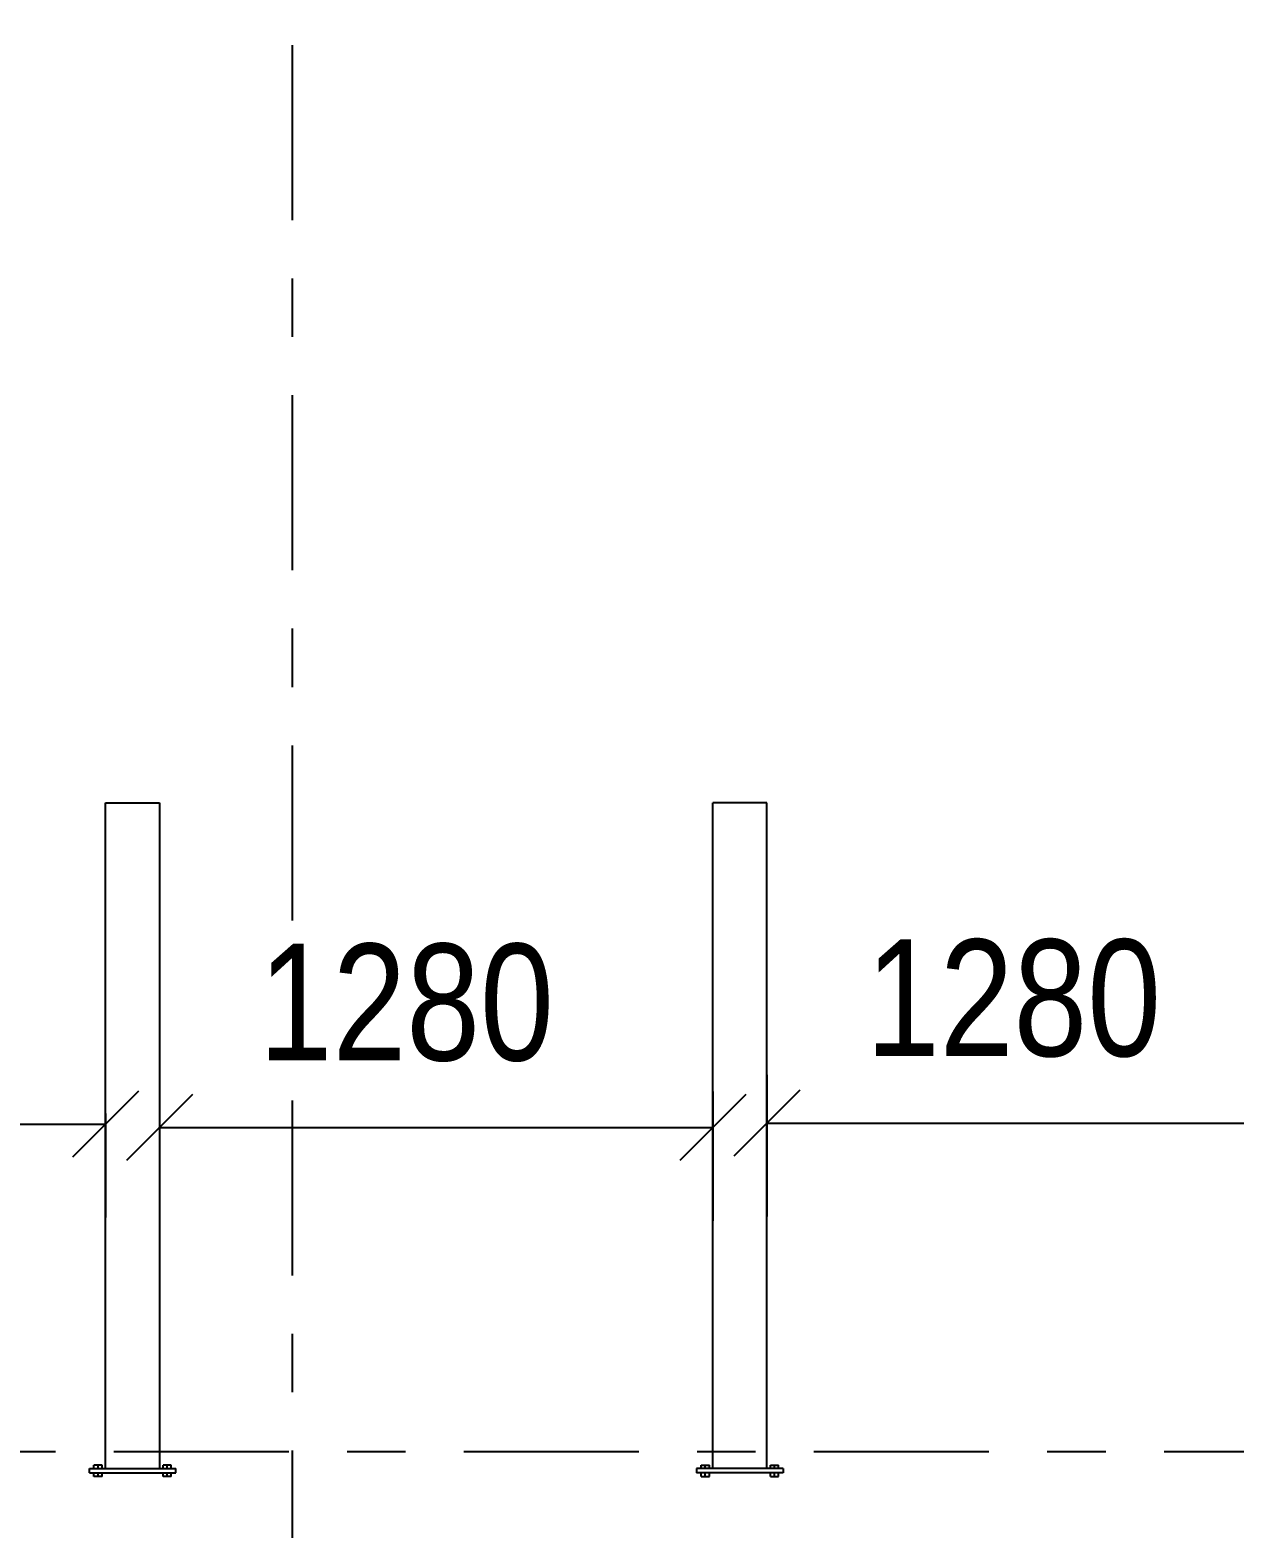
# Model space of a CAD drawing. Header units: millimetres. Extents: x 914 to 1731, y -85 to 465.
# Drawn here: x 1550.33 to 1570.96, y 367.6 to 393.27 of the extents above; entities that cross this region are included whole.
import ezdxf

# ---------------------------------------------------------------- set-up
doc = ezdxf.new("R2010")
doc.units = ezdxf.units.MM
doc.linetypes.add('XKITLINE00', pattern=[0])
doc.linetypes.add('XKITLINE03', pattern=[6, 3, -1, 1, -1])
for name, color, linetype, lineweight in [('Bolt', 1, 'Continuous', 0), ('S033M_GRID-STRUCT', 1, 'Continuous', 0), ('S060M_DIMENSION', 6, 'Continuous', 0), ('S281M_STEEL-COL', 3, 'Continuous', 0)]:
    doc.layers.add(name, color=color, linetype=linetype, lineweight=lineweight)
doc.styles.add('COMIC_SANS_MS', font='comic.ttf')

msp = doc.modelspace()

# ---------------------------------------------------------------- linework, layer by layer
at = {"layer": 'Bolt', "linetype": 'XKITLINE00', "lineweight": 25}
for p, q in [((1551.422, 368.614), (1551.422, 368.673)), ((1551.563, 368.673), (1551.422, 368.673)), ((1551.422, 368.614), (1551.422, 368.673)), ((1551.563, 368.673), (1551.422, 368.673)), ((1551.422, 368.614), (1551.422, 368.673)), ((1551.563, 368.673), (1551.422, 368.673)), ((1551.422, 368.614), (1551.422, 368.673)), ((1551.563, 368.673), (1551.422, 368.673)), ((1551.422, 368.614), (1551.422, 368.673)), ((1551.563, 368.673), (1551.422, 368.673)), ((1551.422, 368.614), (1551.422, 368.673)), ((1551.563, 368.673), (1551.422, 368.673)), ((1551.422, 368.614), (1551.422, 368.673)), ((1551.563, 368.673), (1551.422, 368.673)), ((1551.422, 368.614), (1551.422, 368.673)), ((1551.563, 368.673), (1551.422, 368.673)), ((1551.422, 368.614), (1551.422, 368.673)), ((1551.563, 368.673), (1551.422, 368.673)), ((1551.422, 368.614), (1551.422, 368.673)), ((1551.563, 368.673), (1551.422, 368.673)), ((1551.422, 368.614), (1551.422, 368.673)), ((1551.563, 368.673), (1551.422, 368.673)), ((1551.422, 368.614), (1551.422, 368.673)), ((1551.563, 368.673), (1551.422, 368.673)), ((1551.422, 368.614), (1551.422, 368.673)), ((1551.563, 368.673), (1551.422, 368.673)), ((1551.422, 368.614), (1551.422, 368.673)), ((1551.563, 368.673), (1551.422, 368.673)), ((1551.422, 368.614), (1551.422, 368.673)), ((1551.563, 368.673), (1551.422, 368.673)), ((1551.422, 368.614), (1551.422, 368.673)), ((1551.563, 368.673), (1551.422, 368.673)), ((1551.422, 368.614), (1551.422, 368.673)), ((1551.563, 368.673), (1551.422, 368.673)), ((1551.422, 368.614), (1551.422, 368.673)), ((1551.563, 368.673), (1551.422, 368.673)), ((1551.422, 368.614), (1551.422, 368.673)), ((1551.563, 368.673), (1551.422, 368.673)), ((1551.422, 368.614), (1551.422, 368.673)), ((1551.563, 368.673), (1551.422, 368.673)), ((1551.422, 368.614), (1551.422, 368.673)), ((1551.563, 368.673), (1551.422, 368.673)), ((1551.422, 368.614), (1551.422, 368.673)), ((1551.563, 368.673), (1551.422, 368.673)), ((1551.493, 368.614), (1551.493, 368.673)), ((1551.493, 368.614), (1551.493, 368.673)), ((1551.493, 368.614), (1551.493, 368.673)), ((1551.493, 368.614), (1551.493, 368.673)), ((1551.493, 368.614), (1551.493, 368.673)), ((1551.493, 368.614), (1551.493, 368.673)), ((1551.493, 368.614), (1551.493, 368.673)), ((1551.493, 368.614), (1551.493, 368.673)), ((1551.493, 368.614), (1551.493, 368.673)), ((1551.493, 368.614), (1551.493, 368.673)), ((1551.493, 368.614), (1551.493, 368.673)), ((1551.493, 368.614), (1551.493, 368.673)), ((1551.493, 368.614), (1551.493, 368.673)), ((1551.493, 368.614), (1551.493, 368.673)), ((1551.493, 368.614), (1551.493, 368.673)), ((1551.493, 368.614), (1551.493, 368.673)), ((1551.493, 368.614), (1551.493, 368.673)), ((1551.493, 368.614), (1551.493, 368.673)), ((1551.493, 368.614), (1551.493, 368.673)), ((1551.493, 368.614), (1551.493, 368.673)), ((1551.493, 368.614), (1551.493, 368.673)), ((1551.493, 368.614), (1551.493, 368.673)), ((1551.563, 368.614), (1551.563, 368.673)), ((1551.563, 368.614), (1551.563, 368.673)), ((1551.563, 368.614), (1551.563, 368.673)), ((1551.563, 368.614), (1551.563, 368.673)), ((1551.563, 368.614), (1551.563, 368.673)), ((1551.563, 368.614), (1551.563, 368.673)), ((1551.563, 368.614), (1551.563, 368.673)), ((1551.563, 368.614), (1551.563, 368.673)), ((1551.563, 368.614), (1551.563, 368.673)), ((1551.563, 368.614), (1551.563, 368.673)), ((1551.563, 368.614), (1551.563, 368.673)), ((1551.563, 368.614), (1551.563, 368.673)), ((1551.563, 368.614), (1551.563, 368.673)), ((1551.563, 368.614), (1551.563, 368.673)), ((1551.563, 368.614), (1551.563, 368.673)), ((1551.563, 368.614), (1551.563, 368.673)), ((1551.563, 368.614), (1551.563, 368.673)), ((1551.563, 368.614), (1551.563, 368.673)), ((1551.563, 368.614), (1551.563, 368.673)), ((1551.563, 368.614), (1551.563, 368.673)), ((1551.563, 368.614), (1551.563, 368.673)), ((1551.563, 368.614), (1551.563, 368.673)), ((1552.607, 368.614), (1552.607, 368.673)), ((1552.748, 368.673), (1552.607, 368.673)), ((1552.607, 368.614), (1552.607, 368.673)), ((1552.748, 368.673), (1552.607, 368.673)), ((1552.607, 368.614), (1552.607, 368.673)), ((1552.748, 368.673), (1552.607, 368.673)), ((1552.607, 368.614), (1552.607, 368.673)), ((1552.748, 368.673), (1552.607, 368.673)), ((1552.607, 368.614), (1552.607, 368.673)), ((1552.748, 368.673), (1552.607, 368.673)), ((1552.607, 368.614), (1552.607, 368.673)), ((1552.748, 368.673), (1552.607, 368.673)), ((1552.607, 368.614), (1552.607, 368.673)), ((1552.748, 368.673), (1552.607, 368.673)), ((1552.607, 368.614), (1552.607, 368.673)), ((1552.748, 368.673), (1552.607, 368.673)), ((1552.607, 368.614), (1552.607, 368.673)), ((1552.748, 368.673), (1552.607, 368.673)), ((1552.607, 368.614), (1552.607, 368.673)), ((1552.748, 368.673), (1552.607, 368.673)), ((1552.607, 368.614), (1552.607, 368.673)), ((1552.748, 368.673), (1552.607, 368.673)), ((1552.607, 368.614), (1552.607, 368.673)), ((1552.748, 368.673), (1552.607, 368.673)), ((1552.607, 368.614), (1552.607, 368.673)), ((1552.748, 368.673), (1552.607, 368.673)), ((1552.607, 368.614), (1552.607, 368.673)), ((1552.748, 368.673), (1552.607, 368.673)), ((1552.607, 368.614), (1552.607, 368.673)), ((1552.748, 368.673), (1552.607, 368.673)), ((1552.607, 368.614), (1552.607, 368.673)), ((1552.748, 368.673), (1552.607, 368.673)), ((1552.607, 368.614), (1552.607, 368.673)), ((1552.748, 368.673), (1552.607, 368.673)), ((1552.607, 368.614), (1552.607, 368.673)), ((1552.748, 368.673), (1552.607, 368.673)), ((1552.607, 368.614), (1552.607, 368.673)), ((1552.748, 368.673), (1552.607, 368.673)), ((1552.607, 368.614), (1552.607, 368.673)), ((1552.748, 368.673), (1552.607, 368.673)), ((1552.607, 368.614), (1552.607, 368.673)), ((1552.748, 368.673), (1552.607, 368.673)), ((1552.607, 368.614), (1552.607, 368.673)), ((1552.748, 368.673), (1552.607, 368.673)), ((1552.678, 368.614), (1552.678, 368.673)), ((1552.678, 368.614), (1552.678, 368.673)), ((1552.678, 368.614), (1552.678, 368.673)), ((1552.678, 368.614), (1552.678, 368.673)), ((1552.678, 368.614), (1552.678, 368.673)), ((1552.678, 368.614), (1552.678, 368.673)), ((1552.678, 368.614), (1552.678, 368.673)), ((1552.678, 368.614), (1552.678, 368.673)), ((1552.678, 368.614), (1552.678, 368.673)), ((1552.678, 368.614), (1552.678, 368.673)), ((1552.678, 368.614), (1552.678, 368.673)), ((1552.678, 368.614), (1552.678, 368.673)), ((1552.678, 368.614), (1552.678, 368.673)), ((1552.678, 368.614), (1552.678, 368.673)), ((1552.678, 368.614), (1552.678, 368.673)), ((1552.678, 368.614), (1552.678, 368.673)), ((1552.678, 368.614), (1552.678, 368.673)), ((1552.678, 368.614), (1552.678, 368.673)), ((1552.678, 368.614), (1552.678, 368.673)), ((1552.678, 368.614), (1552.678, 368.673)), ((1552.678, 368.614), (1552.678, 368.673)), ((1552.678, 368.614), (1552.678, 368.673)), ((1552.748, 368.614), (1552.748, 368.673)), ((1552.748, 368.614), (1552.748, 368.673)), ((1552.748, 368.614), (1552.748, 368.673)), ((1552.748, 368.614), (1552.748, 368.673)), ((1552.748, 368.614), (1552.748, 368.673)), ((1552.748, 368.614), (1552.748, 368.673)), ((1552.748, 368.614), (1552.748, 368.673)), ((1552.748, 368.614), (1552.748, 368.673)), ((1552.748, 368.614), (1552.748, 368.673)), ((1552.748, 368.614), (1552.748, 368.673)), ((1552.748, 368.614), (1552.748, 368.673)), ((1552.748, 368.614), (1552.748, 368.673)), ((1552.748, 368.614), (1552.748, 368.673)), ((1552.748, 368.614), (1552.748, 368.673)), ((1552.748, 368.614), (1552.748, 368.673)), ((1552.748, 368.614), (1552.748, 368.673)), ((1552.748, 368.614), (1552.748, 368.673)), ((1552.748, 368.614), (1552.748, 368.673)), ((1552.748, 368.614), (1552.748, 368.673)), ((1552.748, 368.614), (1552.748, 368.673)), ((1552.748, 368.614), (1552.748, 368.673)), ((1552.748, 368.614), (1552.748, 368.673)), ((1561.83, 368.614), (1561.83, 368.673)), ((1561.83, 368.673), (1561.97, 368.673)), ((1561.83, 368.614), (1561.83, 368.673)), ((1561.83, 368.673), (1561.97, 368.673)), ((1561.83, 368.614), (1561.83, 368.673)), ((1561.83, 368.673), (1561.97, 368.673)), ((1561.83, 368.614), (1561.83, 368.673)), ((1561.83, 368.673), (1561.97, 368.673)), ((1561.83, 368.614), (1561.83, 368.673)), ((1561.83, 368.673), (1561.97, 368.673)), ((1561.83, 368.614), (1561.83, 368.673)), ((1561.83, 368.673), (1561.97, 368.673)), ((1561.83, 368.614), (1561.83, 368.673)), ((1561.83, 368.673), (1561.97, 368.673)), ((1561.83, 368.614), (1561.83, 368.673)), ((1561.83, 368.673), (1561.97, 368.673)), ((1561.83, 368.614), (1561.83, 368.673)), ((1561.83, 368.673), (1561.97, 368.673)), ((1561.83, 368.614), (1561.83, 368.673)), ((1561.83, 368.673), (1561.97, 368.673)), ((1561.83, 368.614), (1561.83, 368.673)), ((1561.83, 368.673), (1561.97, 368.673)), ((1561.83, 368.614), (1561.83, 368.673)), ((1561.83, 368.673), (1561.97, 368.673)), ((1561.83, 368.614), (1561.83, 368.673)), ((1561.83, 368.673), (1561.97, 368.673)), ((1561.83, 368.614), (1561.83, 368.673)), ((1561.83, 368.673), (1561.97, 368.673)), ((1561.83, 368.614), (1561.83, 368.673)), ((1561.83, 368.673), (1561.97, 368.673)), ((1561.83, 368.614), (1561.83, 368.673)), ((1561.83, 368.673), (1561.97, 368.673)), ((1561.83, 368.614), (1561.83, 368.673)), ((1561.83, 368.673), (1561.97, 368.673)), ((1561.83, 368.614), (1561.83, 368.673)), ((1561.83, 368.673), (1561.97, 368.673)), ((1561.83, 368.614), (1561.83, 368.673)), ((1561.83, 368.673), (1561.97, 368.673)), ((1561.83, 368.614), (1561.83, 368.673)), ((1561.83, 368.673), (1561.97, 368.673)), ((1561.83, 368.614), (1561.83, 368.673)), ((1561.83, 368.673), (1561.97, 368.673)), ((1561.83, 368.614), (1561.83, 368.673)), ((1561.83, 368.673), (1561.97, 368.673)), ((1561.9, 368.614), (1561.9, 368.673)), ((1561.9, 368.614), (1561.9, 368.673)), ((1561.9, 368.614), (1561.9, 368.673)), ((1561.9, 368.614), (1561.9, 368.673)), ((1561.9, 368.614), (1561.9, 368.673)), ((1561.9, 368.614), (1561.9, 368.673)), ((1561.9, 368.614), (1561.9, 368.673)), ((1561.9, 368.614), (1561.9, 368.673)), ((1561.9, 368.614), (1561.9, 368.673)), ((1561.9, 368.614), (1561.9, 368.673)), ((1561.9, 368.614), (1561.9, 368.673)), ((1561.9, 368.614), (1561.9, 368.673)), ((1561.9, 368.614), (1561.9, 368.673)), ((1561.9, 368.614), (1561.9, 368.673)), ((1561.9, 368.614), (1561.9, 368.673)), ((1561.9, 368.614), (1561.9, 368.673)), ((1561.9, 368.614), (1561.9, 368.673)), ((1561.9, 368.614), (1561.9, 368.673)), ((1561.9, 368.614), (1561.9, 368.673)), ((1561.9, 368.614), (1561.9, 368.673)), ((1561.9, 368.614), (1561.9, 368.673)), ((1561.9, 368.614), (1561.9, 368.673)), ((1561.97, 368.614), (1561.97, 368.673)), ((1561.97, 368.614), (1561.97, 368.673)), ((1561.97, 368.614), (1561.97, 368.673)), ((1561.97, 368.614), (1561.97, 368.673)), ((1561.97, 368.614), (1561.97, 368.673)), ((1561.97, 368.614), (1561.97, 368.673)), ((1561.97, 368.614), (1561.97, 368.673)), ((1561.97, 368.614), (1561.97, 368.673)), ((1561.97, 368.614), (1561.97, 368.673)), ((1561.97, 368.614), (1561.97, 368.673)), ((1561.97, 368.614), (1561.97, 368.673)), ((1561.97, 368.614), (1561.97, 368.673)), ((1561.97, 368.614), (1561.97, 368.673)), ((1561.97, 368.614), (1561.97, 368.673)), ((1561.97, 368.614), (1561.97, 368.673)), ((1561.97, 368.614), (1561.97, 368.673)), ((1561.97, 368.614), (1561.97, 368.673)), ((1561.97, 368.614), (1561.97, 368.673)), ((1561.97, 368.614), (1561.97, 368.673)), ((1561.97, 368.614), (1561.97, 368.673)), ((1561.97, 368.614), (1561.97, 368.673)), ((1561.97, 368.614), (1561.97, 368.673)), ((1563.015, 368.614), (1563.015, 368.673)), ((1563.015, 368.673), (1563.156, 368.673)), ((1563.015, 368.614), (1563.015, 368.673)), ((1563.015, 368.673), (1563.156, 368.673)), ((1563.015, 368.614), (1563.015, 368.673)), ((1563.015, 368.673), (1563.156, 368.673)), ((1563.015, 368.614), (1563.015, 368.673)), ((1563.015, 368.673), (1563.156, 368.673)), ((1563.015, 368.614), (1563.015, 368.673)), ((1563.015, 368.673), (1563.156, 368.673)), ((1563.015, 368.614), (1563.015, 368.673)), ((1563.015, 368.673), (1563.156, 368.673)), ((1563.015, 368.614), (1563.015, 368.673)), ((1563.015, 368.673), (1563.156, 368.673)), ((1563.015, 368.614), (1563.015, 368.673)), ((1563.015, 368.673), (1563.156, 368.673)), ((1563.015, 368.614), (1563.015, 368.673)), ((1563.015, 368.673), (1563.156, 368.673)), ((1563.015, 368.614), (1563.015, 368.673)), ((1563.015, 368.673), (1563.156, 368.673)), ((1563.015, 368.614), (1563.015, 368.673)), ((1563.015, 368.673), (1563.156, 368.673)), ((1563.015, 368.614), (1563.015, 368.673)), ((1563.015, 368.673), (1563.156, 368.673)), ((1563.015, 368.614), (1563.015, 368.673)), ((1563.015, 368.673), (1563.156, 368.673)), ((1563.015, 368.614), (1563.015, 368.673)), ((1563.015, 368.673), (1563.156, 368.673)), ((1563.015, 368.614), (1563.015, 368.673)), ((1563.015, 368.673), (1563.156, 368.673)), ((1563.015, 368.614), (1563.015, 368.673)), ((1563.015, 368.673), (1563.156, 368.673)), ((1563.015, 368.614), (1563.015, 368.673)), ((1563.015, 368.673), (1563.156, 368.673)), ((1563.015, 368.614), (1563.015, 368.673)), ((1563.015, 368.673), (1563.156, 368.673)), ((1563.015, 368.614), (1563.015, 368.673)), ((1563.015, 368.673), (1563.156, 368.673)), ((1563.015, 368.614), (1563.015, 368.673)), ((1563.015, 368.673), (1563.156, 368.673)), ((1563.015, 368.614), (1563.015, 368.673)), ((1563.015, 368.673), (1563.156, 368.673)), ((1563.015, 368.614), (1563.015, 368.673)), ((1563.015, 368.673), (1563.156, 368.673)), ((1563.085, 368.614), (1563.085, 368.673)), ((1563.085, 368.614), (1563.085, 368.673)), ((1563.085, 368.614), (1563.085, 368.673)), ((1563.085, 368.614), (1563.085, 368.673)), ((1563.085, 368.614), (1563.085, 368.673)), ((1563.085, 368.614), (1563.085, 368.673)), ((1563.085, 368.614), (1563.085, 368.673)), ((1563.085, 368.614), (1563.085, 368.673)), ((1563.085, 368.614), (1563.085, 368.673)), ((1563.085, 368.614), (1563.085, 368.673)), ((1563.085, 368.614), (1563.085, 368.673)), ((1563.085, 368.614), (1563.085, 368.673)), ((1563.085, 368.614), (1563.085, 368.673)), ((1563.085, 368.614), (1563.085, 368.673)), ((1563.085, 368.614), (1563.085, 368.673)), ((1563.085, 368.614), (1563.085, 368.673)), ((1563.085, 368.614), (1563.085, 368.673)), ((1563.085, 368.614), (1563.085, 368.673)), ((1563.085, 368.614), (1563.085, 368.673)), ((1563.085, 368.614), (1563.085, 368.673)), ((1563.085, 368.614), (1563.085, 368.673)), ((1563.085, 368.614), (1563.085, 368.673)), ((1563.156, 368.614), (1563.156, 368.673)), ((1563.156, 368.614), (1563.156, 368.673)), ((1563.156, 368.614), (1563.156, 368.673)), ((1563.156, 368.614), (1563.156, 368.673)), ((1563.156, 368.614), (1563.156, 368.673)), ((1563.156, 368.614), (1563.156, 368.673)), ((1563.156, 368.614), (1563.156, 368.673)), ((1563.156, 368.614), (1563.156, 368.673)), ((1563.156, 368.614), (1563.156, 368.673)), ((1563.156, 368.614), (1563.156, 368.673)), ((1563.156, 368.614), (1563.156, 368.673)), ((1563.156, 368.614), (1563.156, 368.673)), ((1563.156, 368.614), (1563.156, 368.673)), ((1563.156, 368.614), (1563.156, 368.673)), ((1563.156, 368.614), (1563.156, 368.673)), ((1563.156, 368.614), (1563.156, 368.673)), ((1563.156, 368.614), (1563.156, 368.673)), ((1563.156, 368.614), (1563.156, 368.673)), ((1563.156, 368.614), (1563.156, 368.673)), ((1563.156, 368.614), (1563.156, 368.673)), ((1563.156, 368.614), (1563.156, 368.673)), ((1563.156, 368.614), (1563.156, 368.673)), ((1551.422, 368.481), (1551.422, 368.54)), ((1551.422, 368.481), (1551.422, 368.54)), ((1551.422, 368.481), (1551.422, 368.54)), ((1551.422, 368.481), (1551.422, 368.54)), ((1551.422, 368.481), (1551.422, 368.54)), ((1551.422, 368.481), (1551.422, 368.54)), ((1551.422, 368.481), (1551.422, 368.54)), ((1551.422, 368.481), (1551.422, 368.54)), ((1551.422, 368.481), (1551.422, 368.54)), ((1551.422, 368.481), (1551.422, 368.54)), ((1551.422, 368.481), (1551.422, 368.54)), ((1551.422, 368.481), (1551.422, 368.54)), ((1551.422, 368.481), (1551.422, 368.54)), ((1551.422, 368.481), (1551.422, 368.54)), ((1551.422, 368.481), (1551.422, 368.54)), ((1551.422, 368.481), (1551.422, 368.54)), ((1551.422, 368.481), (1551.422, 368.54)), ((1551.422, 368.481), (1551.422, 368.54)), ((1551.422, 368.481), (1551.422, 368.54)), ((1551.422, 368.481), (1551.422, 368.54)), ((1551.422, 368.481), (1551.422, 368.54)), ((1551.422, 368.481), (1551.422, 368.54)), ((1551.563, 368.481), (1551.422, 368.481)), ((1551.563, 368.481), (1551.422, 368.481)), ((1551.563, 368.481), (1551.422, 368.481)), ((1551.563, 368.481), (1551.422, 368.481)), ((1551.563, 368.481), (1551.422, 368.481)), ((1551.563, 368.481), (1551.422, 368.481)), ((1551.563, 368.481), (1551.422, 368.481)), ((1551.563, 368.481), (1551.422, 368.481)), ((1551.563, 368.481), (1551.422, 368.481)), ((1551.563, 368.481), (1551.422, 368.481)), ((1551.563, 368.481), (1551.422, 368.481)), ((1551.563, 368.481), (1551.422, 368.481)), ((1551.563, 368.481), (1551.422, 368.481)), ((1551.563, 368.481), (1551.422, 368.481)), ((1551.563, 368.481), (1551.422, 368.481)), ((1551.563, 368.481), (1551.422, 368.481)), ((1551.563, 368.481), (1551.422, 368.481)), ((1551.563, 368.481), (1551.422, 368.481)), ((1551.563, 368.481), (1551.422, 368.481)), ((1551.563, 368.481), (1551.422, 368.481)), ((1551.563, 368.481), (1551.422, 368.481)), ((1551.563, 368.481), (1551.422, 368.481)), ((1551.493, 368.481), (1551.493, 368.54)), ((1551.493, 368.481), (1551.493, 368.54)), ((1551.493, 368.481), (1551.493, 368.54)), ((1551.493, 368.481), (1551.493, 368.54)), ((1551.493, 368.481), (1551.493, 368.54)), ((1551.493, 368.481), (1551.493, 368.54)), ((1551.493, 368.481), (1551.493, 368.54)), ((1551.493, 368.481), (1551.493, 368.54)), ((1551.493, 368.481), (1551.493, 368.54)), ((1551.493, 368.481), (1551.493, 368.54)), ((1551.493, 368.481), (1551.493, 368.54)), ((1551.493, 368.481), (1551.493, 368.54)), ((1551.493, 368.481), (1551.493, 368.54)), ((1551.493, 368.481), (1551.493, 368.54)), ((1551.493, 368.481), (1551.493, 368.54)), ((1551.493, 368.481), (1551.493, 368.54)), ((1551.493, 368.481), (1551.493, 368.54)), ((1551.493, 368.481), (1551.493, 368.54)), ((1551.493, 368.481), (1551.493, 368.54)), ((1551.493, 368.481), (1551.493, 368.54)), ((1551.493, 368.481), (1551.493, 368.54)), ((1551.493, 368.481), (1551.493, 368.54)), ((1551.563, 368.481), (1551.563, 368.54)), ((1551.563, 368.481), (1551.563, 368.54)), ((1551.563, 368.481), (1551.563, 368.54)), ((1551.563, 368.481), (1551.563, 368.54)), ((1551.563, 368.481), (1551.563, 368.54)), ((1551.563, 368.481), (1551.563, 368.54)), ((1551.563, 368.481), (1551.563, 368.54)), ((1551.563, 368.481), (1551.563, 368.54)), ((1551.563, 368.481), (1551.563, 368.54)), ((1551.563, 368.481), (1551.563, 368.54)), ((1551.563, 368.481), (1551.563, 368.54)), ((1551.563, 368.481), (1551.563, 368.54)), ((1551.563, 368.481), (1551.563, 368.54)), ((1551.563, 368.481), (1551.563, 368.54)), ((1551.563, 368.481), (1551.563, 368.54)), ((1551.563, 368.481), (1551.563, 368.54)), ((1551.563, 368.481), (1551.563, 368.54)), ((1551.563, 368.481), (1551.563, 368.54)), ((1551.563, 368.481), (1551.563, 368.54)), ((1551.563, 368.481), (1551.563, 368.54)), ((1551.563, 368.481), (1551.563, 368.54)), ((1551.563, 368.481), (1551.563, 368.54)), ((1552.607, 368.481), (1552.607, 368.54)), ((1552.607, 368.481), (1552.607, 368.54)), ((1552.607, 368.481), (1552.607, 368.54)), ((1552.607, 368.481), (1552.607, 368.54)), ((1552.607, 368.481), (1552.607, 368.54)), ((1552.607, 368.481), (1552.607, 368.54)), ((1552.607, 368.481), (1552.607, 368.54)), ((1552.607, 368.481), (1552.607, 368.54)), ((1552.607, 368.481), (1552.607, 368.54)), ((1552.607, 368.481), (1552.607, 368.54)), ((1552.607, 368.481), (1552.607, 368.54)), ((1552.607, 368.481), (1552.607, 368.54)), ((1552.607, 368.481), (1552.607, 368.54)), ((1552.607, 368.481), (1552.607, 368.54)), ((1552.607, 368.481), (1552.607, 368.54)), ((1552.607, 368.481), (1552.607, 368.54)), ((1552.607, 368.481), (1552.607, 368.54)), ((1552.607, 368.481), (1552.607, 368.54)), ((1552.607, 368.481), (1552.607, 368.54)), ((1552.607, 368.481), (1552.607, 368.54)), ((1552.607, 368.481), (1552.607, 368.54)), ((1552.607, 368.481), (1552.607, 368.54)), ((1552.748, 368.481), (1552.607, 368.481)), ((1552.748, 368.481), (1552.607, 368.481)), ((1552.748, 368.481), (1552.607, 368.481)), ((1552.748, 368.481), (1552.607, 368.481)), ((1552.748, 368.481), (1552.607, 368.481)), ((1552.748, 368.481), (1552.607, 368.481)), ((1552.748, 368.481), (1552.607, 368.481)), ((1552.748, 368.481), (1552.607, 368.481)), ((1552.748, 368.481), (1552.607, 368.481)), ((1552.748, 368.481), (1552.607, 368.481)), ((1552.748, 368.481), (1552.607, 368.481)), ((1552.748, 368.481), (1552.607, 368.481)), ((1552.748, 368.481), (1552.607, 368.481)), ((1552.748, 368.481), (1552.607, 368.481)), ((1552.748, 368.481), (1552.607, 368.481)), ((1552.748, 368.481), (1552.607, 368.481)), ((1552.748, 368.481), (1552.607, 368.481)), ((1552.748, 368.481), (1552.607, 368.481)), ((1552.748, 368.481), (1552.607, 368.481)), ((1552.748, 368.481), (1552.607, 368.481)), ((1552.748, 368.481), (1552.607, 368.481)), ((1552.748, 368.481), (1552.607, 368.481)), ((1552.678, 368.481), (1552.678, 368.54)), ((1552.678, 368.481), (1552.678, 368.54)), ((1552.678, 368.481), (1552.678, 368.54)), ((1552.678, 368.481), (1552.678, 368.54)), ((1552.678, 368.481), (1552.678, 368.54)), ((1552.678, 368.481), (1552.678, 368.54)), ((1552.678, 368.481), (1552.678, 368.54)), ((1552.678, 368.481), (1552.678, 368.54)), ((1552.678, 368.481), (1552.678, 368.54)), ((1552.678, 368.481), (1552.678, 368.54)), ((1552.678, 368.481), (1552.678, 368.54)), ((1552.678, 368.481), (1552.678, 368.54)), ((1552.678, 368.481), (1552.678, 368.54)), ((1552.678, 368.481), (1552.678, 368.54)), ((1552.678, 368.481), (1552.678, 368.54)), ((1552.678, 368.481), (1552.678, 368.54)), ((1552.678, 368.481), (1552.678, 368.54)), ((1552.678, 368.481), (1552.678, 368.54)), ((1552.678, 368.481), (1552.678, 368.54)), ((1552.678, 368.481), (1552.678, 368.54)), ((1552.678, 368.481), (1552.678, 368.54)), ((1552.678, 368.481), (1552.678, 368.54)), ((1552.748, 368.481), (1552.748, 368.54)), ((1552.748, 368.481), (1552.748, 368.54)), ((1552.748, 368.481), (1552.748, 368.54)), ((1552.748, 368.481), (1552.748, 368.54)), ((1552.748, 368.481), (1552.748, 368.54)), ((1552.748, 368.481), (1552.748, 368.54)), ((1552.748, 368.481), (1552.748, 368.54)), ((1552.748, 368.481), (1552.748, 368.54)), ((1552.748, 368.481), (1552.748, 368.54)), ((1552.748, 368.481), (1552.748, 368.54)), ((1552.748, 368.481), (1552.748, 368.54)), ((1552.748, 368.481), (1552.748, 368.54)), ((1552.748, 368.481), (1552.748, 368.54)), ((1552.748, 368.481), (1552.748, 368.54)), ((1552.748, 368.481), (1552.748, 368.54)), ((1552.748, 368.481), (1552.748, 368.54)), ((1552.748, 368.481), (1552.748, 368.54)), ((1552.748, 368.481), (1552.748, 368.54)), ((1552.748, 368.481), (1552.748, 368.54)), ((1552.748, 368.481), (1552.748, 368.54)), ((1552.748, 368.481), (1552.748, 368.54)), ((1552.748, 368.481), (1552.748, 368.54)), ((1561.83, 368.481), (1561.83, 368.54)), ((1561.83, 368.481), (1561.83, 368.54)), ((1561.83, 368.481), (1561.83, 368.54)), ((1561.83, 368.481), (1561.83, 368.54)), ((1561.83, 368.481), (1561.83, 368.54)), ((1561.83, 368.481), (1561.83, 368.54)), ((1561.83, 368.481), (1561.83, 368.54)), ((1561.83, 368.481), (1561.83, 368.54)), ((1561.83, 368.481), (1561.83, 368.54)), ((1561.83, 368.481), (1561.83, 368.54)), ((1561.83, 368.481), (1561.83, 368.54)), ((1561.83, 368.481), (1561.83, 368.54)), ((1561.83, 368.481), (1561.83, 368.54)), ((1561.83, 368.481), (1561.83, 368.54)), ((1561.83, 368.481), (1561.83, 368.54)), ((1561.83, 368.481), (1561.83, 368.54)), ((1561.83, 368.481), (1561.83, 368.54)), ((1561.83, 368.481), (1561.83, 368.54)), ((1561.83, 368.481), (1561.83, 368.54)), ((1561.83, 368.481), (1561.83, 368.54)), ((1561.83, 368.481), (1561.83, 368.54)), ((1561.83, 368.481), (1561.83, 368.54)), ((1561.83, 368.481), (1561.97, 368.481)), ((1561.83, 368.481), (1561.97, 368.481)), ((1561.83, 368.481), (1561.97, 368.481)), ((1561.83, 368.481), (1561.97, 368.481)), ((1561.83, 368.481), (1561.97, 368.481)), ((1561.83, 368.481), (1561.97, 368.481)), ((1561.83, 368.481), (1561.97, 368.481)), ((1561.83, 368.481), (1561.97, 368.481)), ((1561.83, 368.481), (1561.97, 368.481)), ((1561.83, 368.481), (1561.97, 368.481)), ((1561.83, 368.481), (1561.97, 368.481)), ((1561.83, 368.481), (1561.97, 368.481)), ((1561.83, 368.481), (1561.97, 368.481)), ((1561.83, 368.481), (1561.97, 368.481)), ((1561.83, 368.481), (1561.97, 368.481)), ((1561.83, 368.481), (1561.97, 368.481)), ((1561.83, 368.481), (1561.97, 368.481)), ((1561.83, 368.481), (1561.97, 368.481)), ((1561.83, 368.481), (1561.97, 368.481)), ((1561.83, 368.481), (1561.97, 368.481)), ((1561.83, 368.481), (1561.97, 368.481)), ((1561.83, 368.481), (1561.97, 368.481)), ((1561.9, 368.481), (1561.9, 368.54)), ((1561.9, 368.481), (1561.9, 368.54)), ((1561.9, 368.481), (1561.9, 368.54)), ((1561.9, 368.481), (1561.9, 368.54)), ((1561.9, 368.481), (1561.9, 368.54)), ((1561.9, 368.481), (1561.9, 368.54)), ((1561.9, 368.481), (1561.9, 368.54)), ((1561.9, 368.481), (1561.9, 368.54)), ((1561.9, 368.481), (1561.9, 368.54)), ((1561.9, 368.481), (1561.9, 368.54)), ((1561.9, 368.481), (1561.9, 368.54)), ((1561.9, 368.481), (1561.9, 368.54)), ((1561.9, 368.481), (1561.9, 368.54)), ((1561.9, 368.481), (1561.9, 368.54)), ((1561.9, 368.481), (1561.9, 368.54)), ((1561.9, 368.481), (1561.9, 368.54)), ((1561.9, 368.481), (1561.9, 368.54)), ((1561.9, 368.481), (1561.9, 368.54)), ((1561.9, 368.481), (1561.9, 368.54)), ((1561.9, 368.481), (1561.9, 368.54)), ((1561.9, 368.481), (1561.9, 368.54)), ((1561.9, 368.481), (1561.9, 368.54)), ((1561.97, 368.481), (1561.97, 368.54)), ((1561.97, 368.481), (1561.97, 368.54)), ((1561.97, 368.481), (1561.97, 368.54)), ((1561.97, 368.481), (1561.97, 368.54)), ((1561.97, 368.481), (1561.97, 368.54)), ((1561.97, 368.481), (1561.97, 368.54)), ((1561.97, 368.481), (1561.97, 368.54)), ((1561.97, 368.481), (1561.97, 368.54)), ((1561.97, 368.481), (1561.97, 368.54)), ((1561.97, 368.481), (1561.97, 368.54)), ((1561.97, 368.481), (1561.97, 368.54)), ((1561.97, 368.481), (1561.97, 368.54)), ((1561.97, 368.481), (1561.97, 368.54)), ((1561.97, 368.481), (1561.97, 368.54)), ((1561.97, 368.481), (1561.97, 368.54)), ((1561.97, 368.481), (1561.97, 368.54)), ((1561.97, 368.481), (1561.97, 368.54)), ((1561.97, 368.481), (1561.97, 368.54)), ((1561.97, 368.481), (1561.97, 368.54)), ((1561.97, 368.481), (1561.97, 368.54)), ((1561.97, 368.481), (1561.97, 368.54)), ((1561.97, 368.481), (1561.97, 368.54)), ((1563.015, 368.481), (1563.015, 368.54)), ((1563.015, 368.481), (1563.015, 368.54)), ((1563.015, 368.481), (1563.015, 368.54)), ((1563.015, 368.481), (1563.015, 368.54)), ((1563.015, 368.481), (1563.015, 368.54)), ((1563.015, 368.481), (1563.015, 368.54)), ((1563.015, 368.481), (1563.015, 368.54)), ((1563.015, 368.481), (1563.015, 368.54)), ((1563.015, 368.481), (1563.015, 368.54)), ((1563.015, 368.481), (1563.015, 368.54)), ((1563.015, 368.481), (1563.015, 368.54)), ((1563.015, 368.481), (1563.015, 368.54)), ((1563.015, 368.481), (1563.015, 368.54)), ((1563.015, 368.481), (1563.015, 368.54)), ((1563.015, 368.481), (1563.015, 368.54)), ((1563.015, 368.481), (1563.015, 368.54)), ((1563.015, 368.481), (1563.015, 368.54)), ((1563.015, 368.481), (1563.015, 368.54)), ((1563.015, 368.481), (1563.015, 368.54)), ((1563.015, 368.481), (1563.015, 368.54)), ((1563.015, 368.481), (1563.015, 368.54)), ((1563.015, 368.481), (1563.015, 368.54)), ((1563.015, 368.481), (1563.156, 368.481)), ((1563.015, 368.481), (1563.156, 368.481)), ((1563.015, 368.481), (1563.156, 368.481)), ((1563.015, 368.481), (1563.156, 368.481)), ((1563.015, 368.481), (1563.156, 368.481)), ((1563.015, 368.481), (1563.156, 368.481)), ((1563.015, 368.481), (1563.156, 368.481)), ((1563.015, 368.481), (1563.156, 368.481)), ((1563.015, 368.481), (1563.156, 368.481)), ((1563.015, 368.481), (1563.156, 368.481)), ((1563.015, 368.481), (1563.156, 368.481)), ((1563.015, 368.481), (1563.156, 368.481)), ((1563.015, 368.481), (1563.156, 368.481)), ((1563.015, 368.481), (1563.156, 368.481)), ((1563.015, 368.481), (1563.156, 368.481)), ((1563.015, 368.481), (1563.156, 368.481)), ((1563.015, 368.481), (1563.156, 368.481)), ((1563.015, 368.481), (1563.156, 368.481)), ((1563.015, 368.481), (1563.156, 368.481)), ((1563.015, 368.481), (1563.156, 368.481)), ((1563.015, 368.481), (1563.156, 368.481)), ((1563.015, 368.481), (1563.156, 368.481)), ((1563.085, 368.481), (1563.085, 368.54)), ((1563.085, 368.481), (1563.085, 368.54)), ((1563.085, 368.481), (1563.085, 368.54)), ((1563.085, 368.481), (1563.085, 368.54)), ((1563.085, 368.481), (1563.085, 368.54)), ((1563.085, 368.481), (1563.085, 368.54)), ((1563.085, 368.481), (1563.085, 368.54)), ((1563.085, 368.481), (1563.085, 368.54)), ((1563.085, 368.481), (1563.085, 368.54)), ((1563.085, 368.481), (1563.085, 368.54)), ((1563.085, 368.481), (1563.085, 368.54)), ((1563.085, 368.481), (1563.085, 368.54)), ((1563.085, 368.481), (1563.085, 368.54)), ((1563.085, 368.481), (1563.085, 368.54)), ((1563.085, 368.481), (1563.085, 368.54)), ((1563.085, 368.481), (1563.085, 368.54)), ((1563.085, 368.481), (1563.085, 368.54)), ((1563.085, 368.481), (1563.085, 368.54)), ((1563.085, 368.481), (1563.085, 368.54)), ((1563.085, 368.481), (1563.085, 368.54)), ((1563.085, 368.481), (1563.085, 368.54)), ((1563.085, 368.481), (1563.085, 368.54)), ((1563.156, 368.481), (1563.156, 368.54)), ((1563.156, 368.481), (1563.156, 368.54)), ((1563.156, 368.481), (1563.156, 368.54)), ((1563.156, 368.481), (1563.156, 368.54)), ((1563.156, 368.481), (1563.156, 368.54)), ((1563.156, 368.481), (1563.156, 368.54)), ((1563.156, 368.481), (1563.156, 368.54)), ((1563.156, 368.481), (1563.156, 368.54)), ((1563.156, 368.481), (1563.156, 368.54)), ((1563.156, 368.481), (1563.156, 368.54)), ((1563.156, 368.481), (1563.156, 368.54)), ((1563.156, 368.481), (1563.156, 368.54)), ((1563.156, 368.481), (1563.156, 368.54)), ((1563.156, 368.481), (1563.156, 368.54)), ((1563.156, 368.481), (1563.156, 368.54)), ((1563.156, 368.481), (1563.156, 368.54)), ((1563.156, 368.481), (1563.156, 368.54)), ((1563.156, 368.481), (1563.156, 368.54)), ((1563.156, 368.481), (1563.156, 368.54)), ((1563.156, 368.481), (1563.156, 368.54)), ((1563.156, 368.481), (1563.156, 368.54)), ((1563.156, 368.481), (1563.156, 368.54))]:
    msp.add_line(p, q, dxfattribs=at)
at = {"layer": 'S033M_GRID-STRUCT', "linetype": 'XKITLINE03', "lineweight": 25}
for p, q in [((1554.826, 378.008), (1554.826, 433.224)), ((1554.826, 359.925), (1554.826, 375.208)), ((1467.762, 368.91), (1709.974, 368.91))]:
    msp.add_line(p, q, dxfattribs=at)
at = {"layer": 'S060M_DIMENSION', "linetype": 'XKITLINE00', "lineweight": 25}
for p, q in [((1562.956, 375.36), (1562.956, 372.932)), ((1552.188, 375.081), (1551.057, 373.949)), ((1552.548, 375.078), (1552.548, 372.858)), ((1562.03, 375.078), (1562.03, 372.858)), ((1563.521, 375.098), (1562.39, 373.966)), ((1553.114, 375.024), (1551.983, 373.893)), ((1562.595, 375.024), (1561.464, 373.893)), ((1551.622, 374.702), (1551.622, 372.915)), ((1542.141, 374.515), (1551.622, 374.515)), ((1552.548, 374.458), (1562.03, 374.458)), ((1562.956, 374.532), (1572.437, 374.532))]:
    msp.add_line(p, q, dxfattribs=at)
at = {"layer": 'S060M_DIMENSION', "lineweight": 25}
for p in [(1551.622, 374.515), (1552.548, 374.458), (1562.03, 374.458), (1562.956, 374.532)]:
    msp.add_point(p, dxfattribs=at)
at = {"layer": 'S281M_STEEL-COL', "linetype": 'XKITLINE00', "lineweight": 25}
for p, q in [((1551.622, 380.021), (1552.548, 380.021)), ((1551.622, 368.614), (1551.622, 380.021)), ((1552.548, 380.021), (1552.548, 368.614)), ((1562.03, 368.614), (1562.03, 380.021)), ((1562.956, 380.021), (1562.03, 380.021)), ((1562.956, 368.614), (1562.956, 380.021)), ((1551.345, 368.54), (1551.345, 368.614)), ((1551.345, 368.614), (1552.826, 368.614)), ((1551.345, 368.54), (1552.826, 368.54)), ((1552.826, 368.54), (1552.826, 368.614)), ((1563.233, 368.614), (1561.752, 368.614)), ((1561.752, 368.614), (1561.752, 368.54)), ((1563.233, 368.54), (1561.752, 368.54)), ((1563.233, 368.614), (1563.233, 368.54))]:
    msp.add_line(p, q, dxfattribs=at)

# ---------------------------------------------------------------- texts
at = {"layer": 'S060M_DIMENSION', "lineweight": 25, "style": 'COMIC_SANS_MS', "width": 0.85}
for p in [(1564.654, 375.682), (1554.247, 375.608)]:
    msp.add_text('1280', height=2, dxfattribs=at).set_placement(p)

doc.saveas('drawing.dxf')
